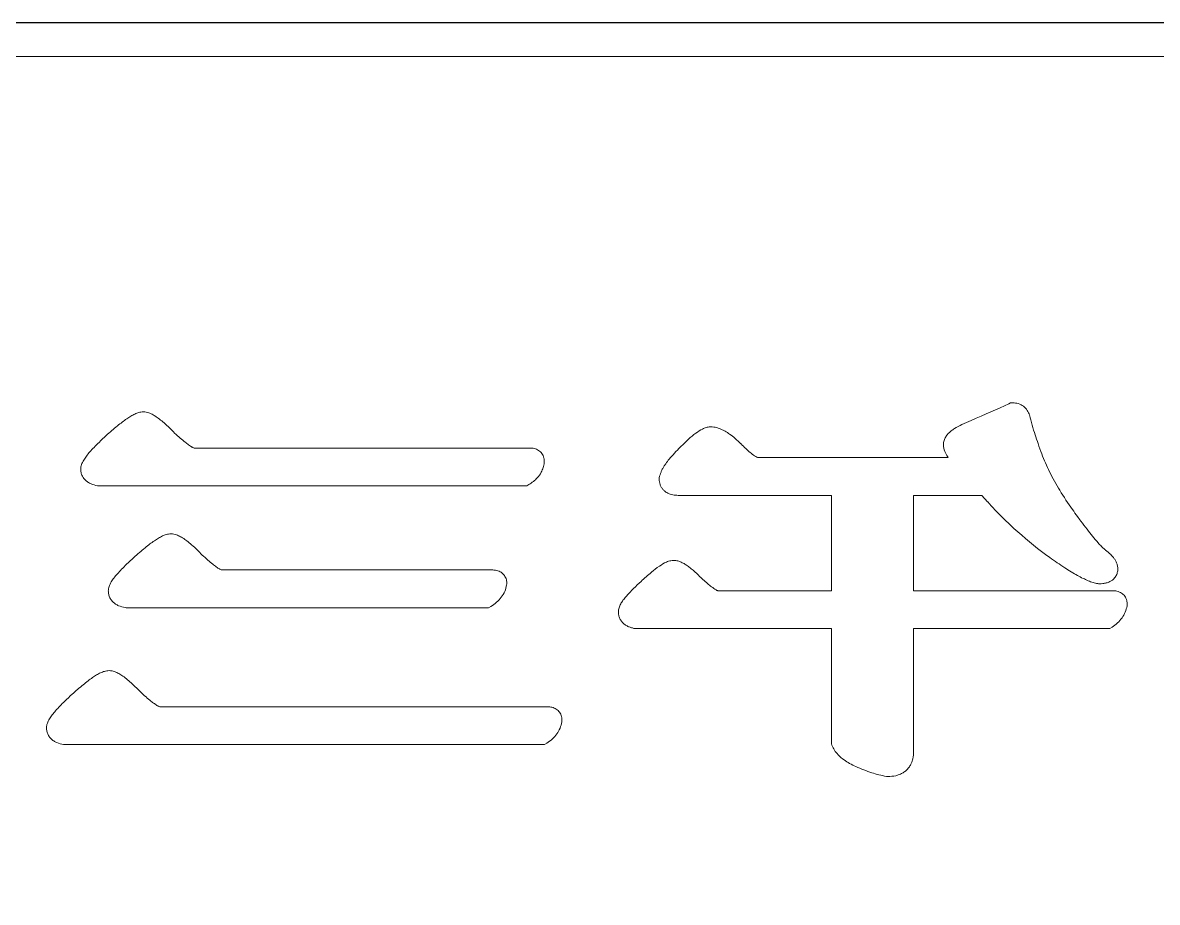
# Model space of a CAD drawing. Header units: millimetres. Extents: x 42 to 169, y 93 to 195.
# Drawn here: x 71.79 to 105.41, y 168.44 to 194.52 of the extents above; entities that cross this region are included whole.
import ezdxf

# ---------------------------------------------------------------- set-up
doc = ezdxf.new("R2010")
doc.units = ezdxf.units.MM
doc.layers.add('Default', color=18, linetype='Continuous', true_color=0x000000)
doc.layers.add('Layer 01', color=18, linetype='Continuous', true_color=0x000000)

msp = doc.modelspace()

# ---------------------------------------------------------------- linework, layer by layer
at = {"layer": 'Default', "color": 18, "lineweight": 5, "true_color": 0x000000}
msp.add_lwpolyline([(45.304, 103.519), (165.304, 103.519), (165.304, 193.519), (45.304, 193.519)], close=True, dxfattribs=at)
at = {"layer": 'Layer 01', "color": 12, "lineweight": 5, "true_color": 0xc80000}
for p, q in [((76.869, 181.906), (86.831, 181.906)), ((93.579, 181.622), (99.213, 181.622)), ((77.686, 178.291), (85.719, 178.291)), ((75.855, 174.234), (87.354, 174.234))]:
    msp.add_line(p, q, dxfattribs=at)
at = {"layer": 'Layer 01'}
msp.add_lwpolyline([(41.804, 92.519), (168.804, 92.519), (168.804, 194.519), (41.804, 194.519)], close=True, dxfattribs=at)
at = {"layer": 'Layer 01', "color": 12, "lineweight": 5, "true_color": 0xc80000}
for points in [[(101.007, 183.222), (101.063, 183.248), (101.124, 183.248)], [(101.625, 182.881), (101.631, 182.863), (101.634, 182.844)], [(92.158, 182.537), (92.168, 182.537), (92.179, 182.537)], [(93.072, 182.035), (93.076, 182.032), (93.079, 182.028)], [(87.247, 181.504), (87.247, 181.49), (87.245, 181.476)], [(90.651, 180.983), (90.651, 181.005), (90.654, 181.026)], [(86.791, 180.825), (86.727, 180.787), (74.035, 180.787), (74.012, 180.791)], [(92.389, 177.675), (95.753, 177.675), (95.753, 180.503), (91.247, 180.503)], [(100.383, 180.307), (100.38, 180.309), (100.213, 180.503), (98.188, 180.503), (98.188, 177.675), (104.101, 177.675)], [(103.869, 178.886), (103.874, 178.883), (103.878, 178.88)], [(86.135, 177.889), (86.135, 177.868), (86.131, 177.847)], [(103.692, 177.882), (103.669, 177.882), (103.646, 177.886)], [(85.663, 177.21), (85.598, 177.172), (74.853, 177.172), (74.83, 177.176)], [(104.517, 177.274), (104.517, 177.252), (104.513, 177.231)], [(95.768, 173.099), (95.753, 173.14), (95.753, 176.556), (89.928, 176.556), (89.902, 176.561)], [(104.067, 176.598), (104, 176.556), (98.188, 176.556), (98.188, 172.917)], [(87.77, 173.832), (87.77, 173.811), (87.767, 173.789)], [(87.32, 173.156), (87.254, 173.115), (73.021, 173.115), (72.998, 173.119)], [(97.428, 172.168), (97.405, 172.168), (97.382, 172.172)]]:
    msp.add_lwpolyline(points, dxfattribs=at)
for points in [[(99.891, 182.722), (100.301, 182.899), (100.673, 183.066), (101.007, 183.222)], [(86.131, 177.847), (86.108, 177.715), (86.055, 177.589), (85.973, 177.481)], [(85.973, 177.481), (85.892, 177.372), (85.786, 177.283), (85.663, 177.21)], [(104.513, 177.231), (104.491, 177.101), (104.44, 176.977), (104.363, 176.87)], [(104.363, 176.87), (104.286, 176.762), (104.184, 176.672), (104.067, 176.598)], [(87.767, 173.789), (87.744, 173.66), (87.693, 173.536), (87.616, 173.428)], [(87.616, 173.428), (87.54, 173.321), (87.438, 173.23), (87.32, 173.156)]]:
    msp.add_open_spline(points, degree=3, dxfattribs=at)
for points, knots in [([(101.124, 183.248), (101.18, 183.248), (101.237, 183.24), (101.29, 183.223), (101.345, 183.206), (101.398, 183.179), (101.443, 183.144), (101.488, 183.109), (101.526, 183.068), (101.556, 183.021), (101.585, 182.978), (101.608, 182.93), (101.625, 182.881)], [3, 3, 3, 3, 4, 4, 4, 5, 5, 5, 6, 6, 6, 7, 7, 7, 7]), ([(74.267, 182.278), (74.375, 182.375), (74.485, 182.471), (74.598, 182.563), (74.646, 182.602), (74.694, 182.64), (74.743, 182.677), (74.787, 182.71), (74.831, 182.742), (74.876, 182.773), (74.915, 182.801), (74.956, 182.827), (74.997, 182.852), (75.034, 182.874), (75.073, 182.895), (75.112, 182.914), (75.15, 182.932), (75.189, 182.947), (75.229, 182.959), (75.251, 182.965), (75.272, 182.97), (75.294, 182.974), (75.318, 182.977), (75.343, 182.979), (75.367, 182.979)], [109.9244, 109.9244, 109.9244, 109.9244, 110.9244, 110.9244, 110.9244, 111.9244, 111.9244, 111.9244, 112.9244, 112.9244, 112.9244, 113.9244, 113.9244, 113.9244, 114.9244, 114.9244, 114.9244, 115.9244, 115.9244, 115.9244, 116.9244, 116.9244, 116.9244, 117.9244, 117.9244, 117.9244, 117.9244]), ([(75.367, 182.979), (75.396, 182.979), (75.424, 182.977), (75.453, 182.971), (75.478, 182.966), (75.503, 182.959), (75.527, 182.951), (75.55, 182.943), (75.573, 182.933), (75.595, 182.923), (75.635, 182.904), (75.674, 182.882), (75.711, 182.859), (75.756, 182.83), (75.799, 182.799), (75.841, 182.766), (75.888, 182.729), (75.935, 182.69), (75.98, 182.651), (76.089, 182.555), (76.193, 182.453), (76.294, 182.35)], [51.9622, 51.9622, 51.9622, 51.9622, 52.9622, 52.9622, 52.9622, 53.9622, 53.9622, 53.9622, 54.9622, 54.9622, 54.9622, 55.9622, 55.9622, 55.9622, 56.9622, 56.9622, 56.9622, 57.9622, 57.9622, 57.9622, 58.9622, 58.9622, 58.9622, 58.9622]), ([(99.213, 181.622), (99.182, 181.665), (99.154, 181.711), (99.131, 181.76), (99.103, 181.82), (99.084, 181.884), (99.076, 181.95), (99.074, 181.967), (99.073, 181.985), (99.073, 182.002), (99.073, 182.014), (99.073, 182.026), (99.074, 182.037), (99.075, 182.058), (99.079, 182.079), (99.083, 182.1), (99.088, 182.12), (99.094, 182.14), (99.101, 182.159), (99.108, 182.178), (99.117, 182.196), (99.126, 182.214), (99.135, 182.23), (99.146, 182.247), (99.157, 182.263), (99.176, 182.291), (99.198, 182.318), (99.223, 182.343), (99.248, 182.369), (99.276, 182.394), (99.305, 182.417), (99.335, 182.441), (99.367, 182.463), (99.399, 182.484), (99.469, 182.53), (99.544, 182.57), (99.621, 182.606), (99.709, 182.649), (99.799, 182.687), (99.891, 182.722)], [172.633881, 172.633881, 172.633881, 172.633881, 173.633881, 173.633881, 173.633881, 174.633881, 174.633881, 174.633881, 175.633881, 175.633881, 175.633881, 176.633881, 176.633881, 176.633881, 177.633881, 177.633881, 177.633881, 178.633881, 178.633881, 178.633881, 179.633881, 179.633881, 179.633881, 180.633881, 180.633881, 180.633881, 181.633881, 181.633881, 181.633881, 182.633881, 182.633881, 182.633881, 183.633881, 183.633881, 183.633881, 184.633881, 184.633881, 184.633881, 185.633881, 185.633881, 185.633881, 185.633881]), ([(101.634, 182.844), (101.637, 182.829), (101.64, 182.814), (101.644, 182.799), (101.648, 182.779), (101.653, 182.759), (101.658, 182.739), (101.671, 182.686), (101.686, 182.634), (101.702, 182.582), (101.729, 182.488), (101.759, 182.395), (101.789, 182.301), (101.818, 182.214), (101.847, 182.126), (101.877, 182.039), (101.912, 181.937), (101.947, 181.834), (101.983, 181.733)], [9, 9, 9, 9, 10, 10, 10, 11, 11, 11, 12, 12, 12, 13, 13, 13, 14, 14, 14, 15, 15, 15, 15]), ([(74.012, 180.791), (73.945, 180.803), (73.878, 180.82), (73.816, 180.847), (73.784, 180.861), (73.753, 180.877), (73.724, 180.896), (73.694, 180.916), (73.666, 180.939), (73.641, 180.965), (73.615, 180.991), (73.592, 181.021), (73.573, 181.053), (73.563, 181.069), (73.555, 181.086), (73.548, 181.103), (73.54, 181.12), (73.534, 181.138), (73.529, 181.156), (73.52, 181.19), (73.514, 181.226), (73.512, 181.261), (73.512, 181.277), (73.512, 181.293), (73.513, 181.308), (73.514, 181.322), (73.515, 181.335), (73.517, 181.348), (73.522, 181.372), (73.528, 181.396), (73.536, 181.419), (73.543, 181.44), (73.552, 181.461), (73.562, 181.482), (73.573, 181.505), (73.586, 181.529), (73.6, 181.551), (73.624, 181.592), (73.651, 181.63), (73.679, 181.668), (73.712, 181.71), (73.746, 181.751), (73.781, 181.791), (73.821, 181.837), (73.862, 181.882), (73.905, 181.926), (73.953, 181.977), (74.003, 182.026), (74.053, 182.075), (74.123, 182.144), (74.195, 182.211), (74.267, 182.278)], [92.9244, 92.9244, 92.9244, 92.9244, 93.9244, 93.9244, 93.9244, 94.9244, 94.9244, 94.9244, 95.9244, 95.9244, 95.9244, 96.9244, 96.9244, 96.9244, 97.9244, 97.9244, 97.9244, 98.9244, 98.9244, 98.9244, 99.9244, 99.9244, 99.9244, 100.9244, 100.9244, 100.9244, 101.9244, 101.9244, 101.9244, 102.9244, 102.9244, 102.9244, 103.9244, 103.9244, 103.9244, 104.9244, 104.9244, 104.9244, 105.9244, 105.9244, 105.9244, 106.9244, 106.9244, 106.9244, 107.9244, 107.9244, 107.9244, 108.9244, 108.9244, 108.9244, 109.9244, 109.9244, 109.9244, 109.9244]), ([(76.294, 182.35), (76.349, 182.298), (76.405, 182.248), (76.462, 182.198), (76.509, 182.157), (76.557, 182.116), (76.606, 182.077), (76.639, 182.051), (76.673, 182.025), (76.708, 182), (76.725, 181.988), (76.743, 181.976), (76.761, 181.964), (76.775, 181.955), (76.79, 181.946), (76.805, 181.937), (76.815, 181.931), (76.825, 181.926), (76.835, 181.921), (76.846, 181.915), (76.857, 181.91), (76.869, 181.906)], [58.9622, 58.9622, 58.9622, 58.9622, 59.9622, 59.9622, 59.9622, 60.9622, 60.9622, 60.9622, 61.9622, 61.9622, 61.9622, 62.9622, 62.9622, 62.9622, 63.9622, 63.9622, 63.9622, 64.9622, 64.9622, 64.9622, 65.9622, 65.9622, 65.9622, 65.9622]), ([(91.282, 181.938), (91.359, 182.017), (91.438, 182.095), (91.52, 182.169), (91.588, 182.231), (91.659, 182.291), (91.733, 182.346), (91.796, 182.393), (91.862, 182.436), (91.933, 182.471), (91.967, 182.487), (92.002, 182.502), (92.039, 182.513), (92.077, 182.525), (92.118, 182.534), (92.158, 182.537)], [147, 147, 147, 147, 148, 148, 148, 149, 149, 149, 150, 150, 150, 151, 151, 151, 152, 152, 152, 152]), ([(92.179, 182.537), (92.238, 182.537), (92.298, 182.528), (92.356, 182.513), (92.413, 182.497), (92.468, 182.476), (92.521, 182.45), (92.548, 182.437), (92.575, 182.422), (92.602, 182.407), (92.648, 182.38), (92.692, 182.351), (92.736, 182.32), (92.793, 182.28), (92.847, 182.237), (92.9, 182.191), (92.959, 182.141), (93.016, 182.089), (93.072, 182.035)], [154, 154, 154, 154, 155, 155, 155, 156, 156, 156, 157, 157, 157, 158, 158, 158, 159, 159, 159, 160, 160, 160, 160]), ([(86.831, 181.906), (86.868, 181.906), (86.905, 181.902), (86.942, 181.894), (86.968, 181.888), (86.995, 181.88), (87.02, 181.869), (87.04, 181.86), (87.06, 181.849), (87.078, 181.837), (87.097, 181.825), (87.115, 181.81), (87.131, 181.794), (87.164, 181.763), (87.19, 181.727), (87.209, 181.687), (87.22, 181.662), (87.229, 181.637), (87.235, 181.611), (87.243, 181.576), (87.247, 181.54), (87.247, 181.504)], [75.9244, 75.9244, 75.9244, 75.9244, 76.9244, 76.9244, 76.9244, 77.9244, 77.9244, 77.9244, 78.9244, 78.9244, 78.9244, 79.9244, 79.9244, 79.9244, 80.9244, 80.9244, 80.9244, 81.9244, 81.9244, 81.9244, 82.9244, 82.9244, 82.9244, 82.9244]), ([(90.654, 181.026), (90.664, 181.084), (90.682, 181.14), (90.705, 181.194), (90.716, 181.222), (90.729, 181.249), (90.743, 181.276), (90.757, 181.304), (90.773, 181.331), (90.789, 181.357), (90.806, 181.385), (90.824, 181.412), (90.843, 181.439), (90.876, 181.487), (90.911, 181.533), (90.948, 181.578), (90.996, 181.638), (91.047, 181.696), (91.1, 181.753), (91.159, 181.816), (91.22, 181.877), (91.282, 181.938)], [140, 140, 140, 140, 141, 141, 141, 142, 142, 142, 143, 143, 143, 144, 144, 144, 145, 145, 145, 146, 146, 146, 147, 147, 147, 147]), ([(93.079, 182.028), (93.124, 181.981), (93.17, 181.935), (93.218, 181.89), (93.258, 181.852), (93.299, 181.815), (93.341, 181.779), (93.385, 181.743), (93.431, 181.707), (93.479, 181.676), (93.501, 181.662), (93.523, 181.648), (93.547, 181.637), (93.557, 181.631), (93.568, 181.626), (93.579, 181.622)], [162, 162, 162, 162, 163, 163, 163, 164, 164, 164, 165, 165, 165, 166, 166, 166, 167, 167, 167, 167]), ([(101.983, 181.733), (102.051, 181.553), (102.129, 181.377), (102.214, 181.205), (102.307, 181.017), (102.409, 180.834), (102.518, 180.654), (102.636, 180.459), (102.763, 180.268), (102.895, 180.082), (102.944, 180.013), (102.993, 179.946), (103.042, 179.878), (103.076, 179.833), (103.109, 179.787), (103.143, 179.742), (103.204, 179.66), (103.265, 179.578), (103.328, 179.498), (103.381, 179.428), (103.435, 179.36), (103.491, 179.292), (103.544, 179.226), (103.599, 179.16), (103.656, 179.096), (103.689, 179.059), (103.722, 179.023), (103.757, 178.988), (103.772, 178.972), (103.788, 178.957), (103.803, 178.942), (103.816, 178.931), (103.828, 178.919), (103.841, 178.908), (103.851, 178.901), (103.86, 178.893), (103.869, 178.886)], [15, 15, 15, 15, 16, 16, 16, 17, 17, 17, 18, 18, 18, 19, 19, 19, 20, 20, 20, 21, 21, 21, 22, 22, 22, 23, 23, 23, 24, 24, 24, 25, 25, 25, 26, 26, 26, 27, 27, 27, 27]), ([(87.245, 181.476), (87.24, 181.426), (87.229, 181.376), (87.214, 181.327), (87.199, 181.279), (87.179, 181.232), (87.155, 181.187), (87.123, 181.127), (87.083, 181.072), (87.037, 181.021), (87.002, 180.983), (86.964, 180.948), (86.923, 180.915), (86.881, 180.882), (86.837, 180.852), (86.791, 180.825)], [84.9244, 84.9244, 84.9244, 84.9244, 85.9244, 85.9244, 85.9244, 86.9244, 86.9244, 86.9244, 87.9244, 87.9244, 87.9244, 88.9244, 88.9244, 88.9244, 89.9244, 89.9244, 89.9244, 89.9244]), ([(91.247, 180.503), (91.195, 180.503), (91.143, 180.506), (91.093, 180.514), (91.067, 180.518), (91.042, 180.523), (91.017, 180.53), (90.992, 180.536), (90.967, 180.545), (90.943, 180.554), (90.9, 180.572), (90.86, 180.594), (90.824, 180.622), (90.801, 180.639), (90.78, 180.659), (90.761, 180.68), (90.742, 180.702), (90.725, 180.725), (90.711, 180.75), (90.697, 180.775), (90.685, 180.8), (90.676, 180.827), (90.667, 180.853), (90.661, 180.879), (90.656, 180.906), (90.653, 180.932), (90.651, 180.958), (90.651, 180.983)], [129, 129, 129, 129, 130, 130, 130, 131, 131, 131, 132, 132, 132, 133, 133, 133, 134, 134, 134, 135, 135, 135, 136, 136, 136, 137, 137, 137, 138, 138, 138, 138]), ([(103.646, 177.886), (103.599, 177.894), (103.552, 177.906), (103.507, 177.92), (103.458, 177.935), (103.41, 177.953), (103.363, 177.972), (103.311, 177.994), (103.26, 178.018), (103.209, 178.042), (103.153, 178.07), (103.098, 178.1), (103.043, 178.13), (102.982, 178.164), (102.921, 178.199), (102.861, 178.235), (102.795, 178.275), (102.73, 178.317), (102.665, 178.359), (102.516, 178.456), (102.368, 178.556), (102.224, 178.659), (101.894, 178.896), (101.578, 179.15), (101.277, 179.42), (100.963, 179.7), (100.666, 179.997), (100.383, 180.307)], [44, 44, 44, 44, 45, 45, 45, 46, 46, 46, 47, 47, 47, 48, 48, 48, 49, 49, 49, 50, 50, 50, 51, 51, 51, 52, 52, 52, 53, 53, 53, 53]), ([(75.085, 178.662), (75.193, 178.76), (75.303, 178.855), (75.416, 178.948), (75.464, 178.986), (75.512, 179.025), (75.561, 179.062), (75.604, 179.095), (75.648, 179.127), (75.693, 179.158), (75.733, 179.185), (75.773, 179.212), (75.815, 179.237), (75.852, 179.259), (75.89, 179.28), (75.93, 179.299), (75.968, 179.316), (76.007, 179.332), (76.047, 179.344), (76.068, 179.35), (76.09, 179.355), (76.112, 179.358), (76.136, 179.362), (76.16, 179.364), (76.185, 179.364)], [100.064904, 100.064904, 100.064904, 100.064904, 101.064904, 101.064904, 101.064904, 102.064904, 102.064904, 102.064904, 103.064904, 103.064904, 103.064904, 104.064904, 104.064904, 104.064904, 105.064904, 105.064904, 105.064904, 106.064904, 106.064904, 106.064904, 107.064904, 107.064904, 107.064904, 108.064904, 108.064904, 108.064904, 108.064904]), ([(76.185, 179.364), (76.213, 179.364), (76.242, 179.361), (76.27, 179.356), (76.296, 179.351), (76.321, 179.344), (76.345, 179.336), (76.368, 179.328), (76.391, 179.318), (76.413, 179.308), (76.453, 179.289), (76.491, 179.267), (76.528, 179.244), (76.573, 179.215), (76.616, 179.184), (76.658, 179.151), (76.706, 179.114), (76.752, 179.075), (76.798, 179.036), (76.907, 178.94), (77.011, 178.838), (77.112, 178.735)], [47.032452, 47.032452, 47.032452, 47.032452, 48.032452, 48.032452, 48.032452, 49.032452, 49.032452, 49.032452, 50.032452, 50.032452, 50.032452, 51.032452, 51.032452, 51.032452, 52.032452, 52.032452, 52.032452, 53.032452, 53.032452, 53.032452, 54.032452, 54.032452, 54.032452, 54.032452]), ([(103.878, 178.88), (103.93, 178.839), (103.981, 178.796), (104.028, 178.749), (104.066, 178.711), (104.102, 178.67), (104.134, 178.626), (104.151, 178.601), (104.167, 178.576), (104.181, 178.549), (104.196, 178.521), (104.208, 178.493), (104.217, 178.463), (104.228, 178.431), (104.234, 178.399), (104.237, 178.366), (104.239, 178.343), (104.239, 178.319), (104.237, 178.296), (104.235, 178.259), (104.227, 178.222), (104.215, 178.186), (104.203, 178.149), (104.184, 178.112), (104.161, 178.08), (104.137, 178.047), (104.109, 178.018), (104.077, 177.993), (104.053, 177.974), (104.027, 177.958), (104, 177.945), (103.968, 177.929), (103.933, 177.916), (103.898, 177.907), (103.864, 177.898), (103.83, 177.892), (103.795, 177.888), (103.761, 177.884), (103.726, 177.882), (103.692, 177.882)], [29, 29, 29, 29, 30, 30, 30, 31, 31, 31, 32, 32, 32, 33, 33, 33, 34, 34, 34, 35, 35, 35, 36, 36, 36, 37, 37, 37, 38, 38, 38, 39, 39, 39, 40, 40, 40, 41, 41, 41, 42, 42, 42, 42]), ([(74.83, 177.176), (74.762, 177.187), (74.696, 177.205), (74.634, 177.232), (74.602, 177.246), (74.571, 177.262), (74.542, 177.281), (74.512, 177.301), (74.484, 177.324), (74.458, 177.349), (74.432, 177.376), (74.409, 177.406), (74.39, 177.438), (74.381, 177.454), (74.373, 177.471), (74.365, 177.488), (74.358, 177.505), (74.352, 177.523), (74.347, 177.54), (74.337, 177.575), (74.332, 177.611), (74.33, 177.646), (74.329, 177.662), (74.329, 177.677), (74.33, 177.693), (74.331, 177.706), (74.333, 177.72), (74.335, 177.733), (74.339, 177.757), (74.346, 177.781), (74.354, 177.804), (74.361, 177.825), (74.37, 177.846), (74.379, 177.866), (74.391, 177.89), (74.404, 177.913), (74.417, 177.936), (74.442, 177.976), (74.469, 178.015), (74.497, 178.053), (74.529, 178.095), (74.563, 178.136), (74.598, 178.176), (74.639, 178.222), (74.68, 178.267), (74.722, 178.311), (74.771, 178.362), (74.82, 178.411), (74.87, 178.46), (74.941, 178.529), (75.012, 178.596), (75.085, 178.662)], [83.064904, 83.064904, 83.064904, 83.064904, 84.064904, 84.064904, 84.064904, 85.064904, 85.064904, 85.064904, 86.064904, 86.064904, 86.064904, 87.064904, 87.064904, 87.064904, 88.064904, 88.064904, 88.064904, 89.064904, 89.064904, 89.064904, 90.064904, 90.064904, 90.064904, 91.064904, 91.064904, 91.064904, 92.064904, 92.064904, 92.064904, 93.064904, 93.064904, 93.064904, 94.064904, 94.064904, 94.064904, 95.064904, 95.064904, 95.064904, 96.064904, 96.064904, 96.064904, 97.064904, 97.064904, 97.064904, 98.064904, 98.064904, 98.064904, 99.064904, 99.064904, 99.064904, 100.064904, 100.064904, 100.064904, 100.064904]), ([(77.112, 178.735), (77.167, 178.683), (77.223, 178.633), (77.279, 178.583), (77.327, 178.542), (77.375, 178.501), (77.424, 178.462), (77.457, 178.435), (77.491, 178.41), (77.526, 178.385), (77.543, 178.373), (77.56, 178.361), (77.578, 178.349), (77.593, 178.34), (77.608, 178.33), (77.623, 178.322), (77.633, 178.316), (77.642, 178.311), (77.653, 178.306), (77.664, 178.3), (77.675, 178.295), (77.686, 178.291)], [54.032452, 54.032452, 54.032452, 54.032452, 55.032452, 55.032452, 55.032452, 56.032452, 56.032452, 56.032452, 57.032452, 57.032452, 57.032452, 58.032452, 58.032452, 58.032452, 59.032452, 59.032452, 59.032452, 60.032452, 60.032452, 60.032452, 61.032452, 61.032452, 61.032452, 61.032452]), ([(90.112, 177.95), (90.212, 178.044), (90.314, 178.136), (90.42, 178.224), (90.496, 178.288), (90.574, 178.349), (90.656, 178.405), (90.723, 178.451), (90.792, 178.493), (90.867, 178.525), (90.908, 178.543), (90.951, 178.558), (90.995, 178.566), (91.043, 178.576), (91.093, 178.578), (91.142, 178.571), (91.184, 178.565), (91.226, 178.554), (91.265, 178.538), (91.288, 178.529), (91.311, 178.519), (91.333, 178.508), (91.369, 178.49), (91.403, 178.47), (91.437, 178.448), (91.473, 178.424), (91.508, 178.399), (91.542, 178.373), (91.58, 178.343), (91.617, 178.313), (91.653, 178.282), (91.742, 178.205), (91.828, 178.124), (91.911, 178.041)], [109, 109, 109, 109, 110, 110, 110, 111, 111, 111, 112, 112, 112, 113, 113, 113, 114, 114, 114, 115, 115, 115, 116, 116, 116, 117, 117, 117, 118, 118, 118, 119, 119, 119, 120, 120, 120, 120]), ([(85.719, 178.291), (85.756, 178.291), (85.793, 178.287), (85.829, 178.279), (85.856, 178.273), (85.883, 178.265), (85.908, 178.254), (85.928, 178.245), (85.948, 178.234), (85.966, 178.222), (85.985, 178.209), (86.003, 178.195), (86.019, 178.179), (86.052, 178.148), (86.078, 178.112), (86.096, 178.072), (86.108, 178.047), (86.117, 178.022), (86.123, 177.996), (86.131, 177.961), (86.135, 177.925), (86.135, 177.889)], [69.064904, 69.064904, 69.064904, 69.064904, 70.064904, 70.064904, 70.064904, 71.064904, 71.064904, 71.064904, 72.064904, 72.064904, 72.064904, 73.064904, 73.064904, 73.064904, 74.064904, 74.064904, 74.064904, 75.064904, 75.064904, 75.064904, 76.064904, 76.064904, 76.064904, 76.064904]), ([(89.902, 176.561), (89.87, 176.567), (89.839, 176.575), (89.809, 176.585), (89.778, 176.594), (89.748, 176.606), (89.719, 176.62), (89.689, 176.635), (89.66, 176.652), (89.633, 176.671), (89.605, 176.692), (89.579, 176.715), (89.556, 176.741), (89.533, 176.767), (89.513, 176.796), (89.496, 176.827), (89.479, 176.857), (89.466, 176.889), (89.457, 176.923), (89.449, 176.955), (89.443, 176.988), (89.441, 177.021), (89.44, 177.049), (89.44, 177.077), (89.444, 177.105), (89.447, 177.128), (89.453, 177.15), (89.46, 177.172), (89.466, 177.192), (89.474, 177.212), (89.482, 177.231), (89.491, 177.25), (89.5, 177.269), (89.51, 177.287), (89.531, 177.323), (89.554, 177.358), (89.578, 177.392), (89.605, 177.429), (89.634, 177.464), (89.664, 177.499), (89.697, 177.539), (89.732, 177.578), (89.768, 177.616), (89.809, 177.659), (89.85, 177.701), (89.892, 177.743), (89.964, 177.813), (90.038, 177.882), (90.112, 177.95)], [93, 93, 93, 93, 94, 94, 94, 95, 95, 95, 96, 96, 96, 97, 97, 97, 98, 98, 98, 99, 99, 99, 100, 100, 100, 101, 101, 101, 102, 102, 102, 103, 103, 103, 104, 104, 104, 105, 105, 105, 106, 106, 106, 107, 107, 107, 108, 108, 108, 109, 109, 109, 109]), ([(91.911, 178.041), (91.957, 177.999), (92.003, 177.957), (92.05, 177.916), (92.09, 177.881), (92.13, 177.848), (92.171, 177.815), (92.213, 177.783), (92.256, 177.751), (92.301, 177.722), (92.313, 177.715), (92.325, 177.707), (92.338, 177.7), (92.346, 177.695), (92.354, 177.691), (92.362, 177.687), (92.371, 177.683), (92.38, 177.679), (92.389, 177.675)], [120, 120, 120, 120, 121, 121, 121, 122, 122, 122, 123, 123, 123, 124, 124, 124, 125, 125, 125, 126, 126, 126, 126]), ([(104.101, 177.675), (104.138, 177.675), (104.175, 177.672), (104.211, 177.664), (104.238, 177.658), (104.264, 177.649), (104.289, 177.638), (104.31, 177.629), (104.329, 177.619), (104.348, 177.606), (104.367, 177.594), (104.385, 177.579), (104.401, 177.564), (104.433, 177.533), (104.459, 177.496), (104.478, 177.456), (104.49, 177.432), (104.498, 177.406), (104.505, 177.38), (104.513, 177.345), (104.517, 177.309), (104.517, 177.274)], [58, 58, 58, 58, 59, 59, 59, 60, 60, 60, 61, 61, 61, 62, 62, 62, 63, 63, 63, 64, 64, 64, 65, 65, 65, 65]), ([(73.253, 174.605), (73.361, 174.703), (73.471, 174.798), (73.584, 174.89), (73.632, 174.929), (73.68, 174.968), (73.729, 175.005), (73.773, 175.038), (73.817, 175.07), (73.862, 175.101), (73.901, 175.128), (73.942, 175.155), (73.983, 175.18), (74.02, 175.202), (74.059, 175.223), (74.098, 175.241), (74.136, 175.259), (74.175, 175.275), (74.215, 175.286), (74.237, 175.293), (74.258, 175.298), (74.28, 175.301), (74.304, 175.305), (74.329, 175.307), (74.353, 175.307)], [106.998913, 106.998913, 106.998913, 106.998913, 107.998913, 107.998913, 107.998913, 108.998913, 108.998913, 108.998913, 109.998913, 109.998913, 109.998913, 110.998913, 110.998913, 110.998913, 111.998913, 111.998913, 111.998913, 112.998913, 112.998913, 112.998913, 113.998913, 113.998913, 113.998913, 114.998913, 114.998913, 114.998913, 114.998913]), ([(74.353, 175.307), (74.382, 175.307), (74.41, 175.304), (74.439, 175.299), (74.464, 175.294), (74.489, 175.287), (74.513, 175.279), (74.536, 175.271), (74.559, 175.261), (74.581, 175.251), (74.621, 175.232), (74.66, 175.21), (74.697, 175.187), (74.742, 175.158), (74.785, 175.127), (74.827, 175.094), (74.875, 175.057), (74.921, 175.018), (74.966, 174.978), (75.075, 174.882), (75.179, 174.781), (75.28, 174.677)], [50.499457, 50.499457, 50.499457, 50.499457, 51.499457, 51.499457, 51.499457, 52.499457, 52.499457, 52.499457, 53.499457, 53.499457, 53.499457, 54.499457, 54.499457, 54.499457, 55.499457, 55.499457, 55.499457, 56.499457, 56.499457, 56.499457, 57.499457, 57.499457, 57.499457, 57.499457]), ([(72.998, 173.119), (72.931, 173.13), (72.864, 173.148), (72.802, 173.175), (72.77, 173.188), (72.739, 173.205), (72.71, 173.224), (72.68, 173.244), (72.652, 173.267), (72.627, 173.292), (72.601, 173.319), (72.578, 173.349), (72.559, 173.381), (72.549, 173.397), (72.541, 173.414), (72.534, 173.431), (72.526, 173.448), (72.52, 173.465), (72.515, 173.483), (72.506, 173.518), (72.5, 173.553), (72.498, 173.589), (72.498, 173.605), (72.498, 173.62), (72.499, 173.636), (72.5, 173.649), (72.501, 173.663), (72.503, 173.676), (72.508, 173.7), (72.514, 173.724), (72.522, 173.747), (72.529, 173.768), (72.538, 173.789), (72.548, 173.809), (72.559, 173.833), (72.572, 173.856), (72.586, 173.879), (72.61, 173.919), (72.637, 173.958), (72.665, 173.995), (72.698, 174.038), (72.732, 174.079), (72.767, 174.119), (72.807, 174.165), (72.849, 174.21), (72.891, 174.254), (72.939, 174.304), (72.989, 174.354), (73.039, 174.403), (73.109, 174.471), (73.181, 174.539), (73.253, 174.605)], [89.998913, 89.998913, 89.998913, 89.998913, 90.998913, 90.998913, 90.998913, 91.998913, 91.998913, 91.998913, 92.998913, 92.998913, 92.998913, 93.998913, 93.998913, 93.998913, 94.998913, 94.998913, 94.998913, 95.998913, 95.998913, 95.998913, 96.998913, 96.998913, 96.998913, 97.998913, 97.998913, 97.998913, 98.998913, 98.998913, 98.998913, 99.998913, 99.998913, 99.998913, 100.998913, 100.998913, 100.998913, 101.998913, 101.998913, 101.998913, 102.998913, 102.998913, 102.998913, 103.998913, 103.998913, 103.998913, 104.998913, 104.998913, 104.998913, 105.998913, 105.998913, 105.998913, 106.998913, 106.998913, 106.998913, 106.998913]), ([(75.28, 174.677), (75.335, 174.626), (75.391, 174.575), (75.448, 174.526), (75.495, 174.485), (75.543, 174.444), (75.592, 174.405), (75.625, 174.378), (75.659, 174.352), (75.694, 174.328), (75.711, 174.315), (75.729, 174.303), (75.747, 174.292), (75.761, 174.282), (75.776, 174.273), (75.791, 174.265), (75.801, 174.259), (75.811, 174.253), (75.821, 174.248), (75.832, 174.243), (75.843, 174.238), (75.855, 174.234)], [57.499457, 57.499457, 57.499457, 57.499457, 58.499457, 58.499457, 58.499457, 59.499457, 59.499457, 59.499457, 60.499457, 60.499457, 60.499457, 61.499457, 61.499457, 61.499457, 62.499457, 62.499457, 62.499457, 63.499457, 63.499457, 63.499457, 64.499457, 64.499457, 64.499457, 64.499457]), ([(87.354, 174.234), (87.391, 174.234), (87.429, 174.23), (87.465, 174.222), (87.492, 174.216), (87.518, 174.208), (87.543, 174.197), (87.563, 174.188), (87.583, 174.177), (87.601, 174.165), (87.62, 174.152), (87.638, 174.138), (87.655, 174.122), (87.687, 174.091), (87.713, 174.054), (87.732, 174.014), (87.743, 173.99), (87.752, 173.965), (87.758, 173.939), (87.767, 173.904), (87.77, 173.868), (87.77, 173.832)], [75.998913, 75.998913, 75.998913, 75.998913, 76.998913, 76.998913, 76.998913, 77.998913, 77.998913, 77.998913, 78.998913, 78.998913, 78.998913, 79.998913, 79.998913, 79.998913, 80.998913, 80.998913, 80.998913, 81.998913, 81.998913, 81.998913, 82.998913, 82.998913, 82.998913, 82.998913]), ([(96.479, 172.461), (96.416, 172.49), (96.354, 172.522), (96.293, 172.556), (96.238, 172.588), (96.183, 172.622), (96.131, 172.66), (96.066, 172.706), (96.005, 172.757), (95.951, 172.814), (95.911, 172.856), (95.875, 172.9), (95.844, 172.948), (95.813, 172.995), (95.788, 173.046), (95.768, 173.099)], [84, 84, 84, 84, 85, 85, 85, 86, 86, 86, 87, 87, 87, 88, 88, 88, 89, 89, 89, 89]), ([(98.188, 172.917), (98.188, 172.842), (98.181, 172.767), (98.164, 172.694), (98.153, 172.646), (98.137, 172.599), (98.117, 172.554), (98.102, 172.52), (98.083, 172.487), (98.062, 172.456), (98.041, 172.425), (98.016, 172.396), (97.989, 172.369), (97.962, 172.342), (97.933, 172.318), (97.901, 172.296), (97.87, 172.275), (97.836, 172.256), (97.801, 172.24), (97.755, 172.219), (97.707, 172.203), (97.657, 172.192), (97.583, 172.175), (97.505, 172.168), (97.428, 172.168)], [72, 72, 72, 72, 73, 73, 73, 74, 74, 74, 75, 75, 75, 76, 76, 76, 77, 77, 77, 78, 78, 78, 79, 79, 79, 80, 80, 80, 80]), ([(97.382, 172.172), (97.234, 172.196), (97.089, 172.234), (96.946, 172.28), (96.787, 172.331), (96.632, 172.393), (96.479, 172.461)], [82, 82, 82, 82, 83, 83, 83, 84, 84, 84, 84])]:
    msp.add_open_spline(points, degree=3, knots=knots, dxfattribs=at)

doc.saveas('drawing.dxf')
